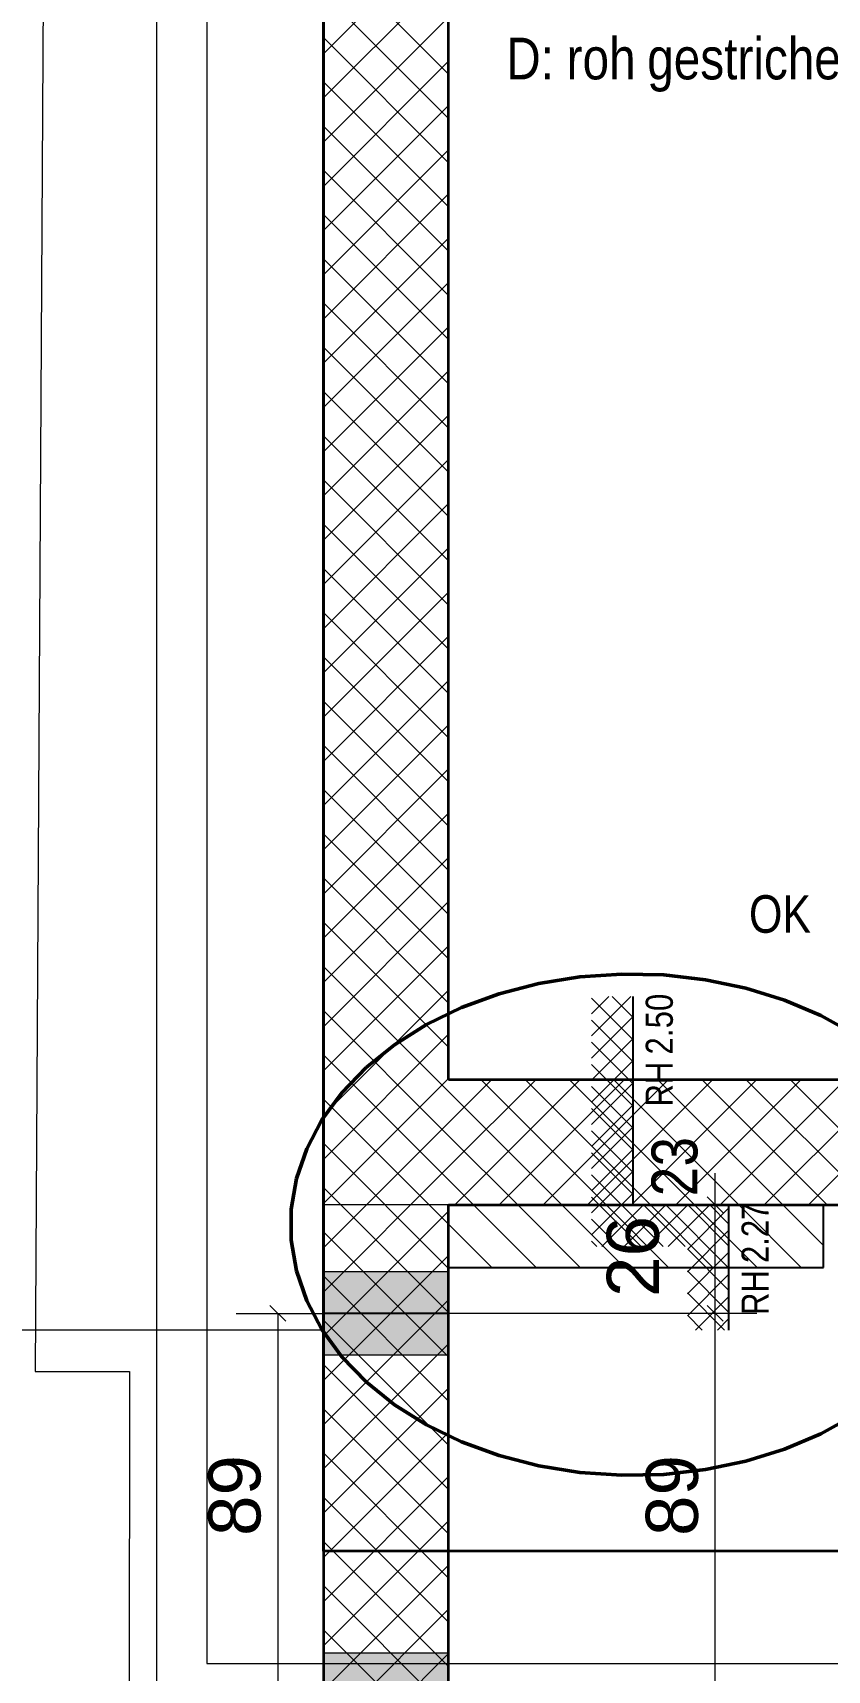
# Model space of a CAD drawing. Extents: x 885 to 2021, y 330 to 1122.
# Drawn here: x 1021.8 to 1060, y 552.3 to 630.8 of the extents above; entities that cross this region are included whole.
import ezdxf
from ezdxf.lldxf.tags import DXFTag

# ---------------------------------------------------------------- set-up
doc = ezdxf.new("R2010")
doc.units = 0
doc.layers.get('0').update_dxf_attribs({"lineweight": 18})
for name, color, linetype, lineweight in [('- Revision Neu', 7, 'Continuous', 25), ('000 Kataster Abbruch', 7, 'Continuous', 25), ('010 Aussenwände Bauteilschraffuren Neu', 7, 'Continuous', 25), ('010 Aussenwände Neu', 7, 'Continuous', 25), ('015 Innenwände Bauteilschraffuren Neu', 7, 'Continuous', 25), ('015 Innenwände Neu', 7, 'Continuous', 25), ('027 Oberhalb Neu', 7, 'Continuous', 25), ('030 Bodenaufbauten Neu', 7, 'Continuous', 25), ('035 Decken Neu', 7, 'Continuous', 25), ('080 Raum Innen Kontur Neu', 7, 'Continuous', 25), ('080 Raum Innen Text Neu', 7, 'Continuous', 25), ('160 Beschriftungen Ausführung Neu', 7, 'Continuous', 25)]:
    doc.layers.add(name, color=color, linetype=linetype, lineweight=lineweight)
for name, color, linetype, lineweight, true_color in [('A_Durchbruchbeschriftung', 7, 'Continuous', 18, 0x008080), ('A_Mass_Aussparungen', 7, 'Continuous', 18, 0x0080ff), ('A_Wanddurchbruch', 7, 'Continuous', 18, 0x008080)]:
    doc.layers.add(name, color=color, linetype=linetype, lineweight=lineweight, true_color=true_color)
doc.styles.get("Standard").update_dxf_attribs({"font": 'arial.ttf'})
tags = doc.linetypes.add('Blase - eng', pattern='A,0,[2,5773_032 -1.UG1.shx,S=0.003987,R=0,X=-6.43284e-05,Y=0.012246],-0.5,0', length=0.5).pattern_tags.tags
tags[14:15] = [DXFTag(74, 4), DXFTag(75, 0), DXFTag(340, '0'), DXFTag(46, 1.0), DXFTag(50, 0.0), DXFTag(44, 0.0), DXFTag(45, 0.0)]
tags[12:13] = [DXFTag(74, 4), DXFTag(75, 0), DXFTag(340, '0'), DXFTag(46, 1.0), DXFTag(50, 0.0), DXFTag(44, 0.0), DXFTag(45, 0.0)]
tags = doc.linetypes.add('Strich 2_1mm', pattern=[0.003, 0.002, -0.001]).pattern_tags.tags
tags[6:7] = [DXFTag(74, 4), DXFTag(75, 0), DXFTag(340, '0'), DXFTag(46, 1.0), DXFTag(50, 0.0), DXFTag(44, 0.0), DXFTag(45, 0.0)]
tags[4:5] = [DXFTag(74, 4), DXFTag(75, 0), DXFTag(340, '0'), DXFTag(46, 1.0), DXFTag(50, 0.0), DXFTag(44, 0.0), DXFTag(45, 0.0)]
tags = doc.linetypes.add('Strichpunkt 3_1_1mm Achsen', pattern=[0.005, 0.003, -0.001, 0, -0.001]).pattern_tags.tags
tags[10:11] = [DXFTag(74, 4), DXFTag(75, 0), DXFTag(340, '0'), DXFTag(46, 1.0), DXFTag(50, 0.0), DXFTag(44, 0.0), DXFTag(45, 0.0)]
tags[8:9] = [DXFTag(74, 4), DXFTag(75, 0), DXFTag(340, '0'), DXFTag(46, 1.0), DXFTag(50, 0.0), DXFTag(44, 0.0), DXFTag(45, 0.0)]
tags[6:7] = [DXFTag(74, 4), DXFTag(75, 0), DXFTag(340, '0'), DXFTag(46, 1.0), DXFTag(50, 0.0), DXFTag(44, 0.0), DXFTag(45, 0.0)]
tags[4:5] = [DXFTag(74, 4), DXFTag(75, 0), DXFTag(340, '0'), DXFTag(46, 1.0), DXFTag(50, 0.0), DXFTag(44, 0.0), DXFTag(45, 0.0)]
tags = doc.linetypes.add('STRICHPUNKT2', pattern=[12.7, 6.35, -3.175, 0, -3.175]).pattern_tags.tags
tags[10:11] = [DXFTag(74, 4), DXFTag(75, 0), DXFTag(340, '0'), DXFTag(46, 0.0), DXFTag(50, 0.0), DXFTag(44, 0.0), DXFTag(45, 0.0)]
tags[8:9] = [DXFTag(74, 4), DXFTag(75, 0), DXFTag(340, '0'), DXFTag(46, 0.0), DXFTag(50, 0.0), DXFTag(44, 0.0), DXFTag(45, 0.0)]
tags[6:7] = [DXFTag(74, 4), DXFTag(75, 0), DXFTag(340, '0'), DXFTag(46, 0.0), DXFTag(50, 0.0), DXFTag(44, 0.0), DXFTag(45, 0.0)]
tags[4:5] = [DXFTag(74, 4), DXFTag(75, 0), DXFTag(340, '0'), DXFTag(46, 0.0), DXFTag(50, 0.0), DXFTag(44, 0.0), DXFTag(45, 0.0)]
tags = doc.linetypes.add('Unsichtbare Linie', pattern='A,0,[1,5773_032 -1.UG1.shx,S=10,R=0,X=0,Y=0],-10,0', length=10).pattern_tags.tags
tags[14:15] = [DXFTag(74, 4), DXFTag(75, 0), DXFTag(340, '0'), DXFTag(46, 1.0), DXFTag(50, 0.0), DXFTag(44, 0.0), DXFTag(45, 0.0)]
tags[12:13] = [DXFTag(74, 4), DXFTag(75, 0), DXFTag(340, '0'), DXFTag(46, 1.0), DXFTag(50, 0.0), DXFTag(44, 0.0), DXFTag(45, 0.0)]

# ---------------------------------------------------------------- blocks, each defined once
blk = doc.blocks.new('Referenz-A0T8DHYUAL', base_point=(896.585, 372.187))
at = {"layer": '- Revision Neu', "color": 0, "linetype": 'Blase - eng', "lineweight": 50, "ltscale": 0.125}
for p, q in [((1046.107, 585.224), (1044.203, 584.732)), ((1048.08, 585.541), (1046.107, 585.224)), ((1050.09, 585.678), (1048.08, 585.541)), ((1052.109, 585.632), (1050.09, 585.678)), ((1054.104, 585.405), (1052.109, 585.632)), ((1056.046, 585), (1054.104, 585.405)), ((1044.203, 584.732), (1042.395, 584.072)), ((1057.906, 584.422), (1056.046, 585)), ((1059.654, 583.682), (1057.906, 584.422)), ((1042.395, 584.072), (1040.712, 583.254)), ((1061.266, 582.789), (1059.654, 583.682)), ((1040.712, 583.254), (1039.178, 582.29)), ((1039.178, 582.29), (1037.818, 581.196)), ((1037.818, 581.196), (1036.651, 579.987)), ((1036.651, 579.987), (1035.696, 578.683)), ((1035.696, 578.683), (1034.967, 577.302)), ((1034.967, 577.302), (1034.474, 575.866)), ((1034.474, 575.866), (1034.226, 574.396)), ((1034.226, 574.396), (1034.226, 572.915)), ((1034.226, 572.915), (1034.474, 571.446)), ((1034.474, 571.446), (1034.967, 570.01)), ((1034.967, 570.01), (1035.696, 568.629)), ((1035.696, 568.629), (1036.651, 567.324)), ((1036.651, 567.324), (1037.818, 566.115)), ((1037.818, 566.115), (1039.178, 565.021)), ((1039.178, 565.021), (1040.712, 564.058)), ((1040.712, 564.058), (1042.395, 563.24)), ((1059.654, 563.63), (1061.266, 564.522)), ((1042.395, 563.24), (1044.203, 562.58)), ((1057.906, 562.889), (1059.654, 563.63)), ((1044.203, 562.58), (1046.107, 562.087)), ((1056.046, 562.312), (1057.906, 562.889)), ((1046.107, 562.087), (1048.08, 561.771)), ((1048.08, 561.771), (1050.09, 561.634)), ((1050.09, 561.634), (1052.109, 561.68)), ((1052.109, 561.68), (1054.104, 561.907)), ((1054.104, 561.907), (1056.046, 562.312))]:
    blk.add_line(p, q, dxfattribs=at)
at = {"layer": '000 Kataster Abbruch', "color": 0, "linetype": 'Strich 2_1mm', "lineweight": 13, "ltscale": 0.002197}
for p, q in [((1023.165, 782.835), (1021.932, 566.61)), ((1021.932, 566.61), (1026.459, 566.616)), ((1026.459, 566.616), (1026.387, 518.909))]:
    blk.add_line(p, q, dxfattribs=at)
at = {"layer": '010 Aussenwände Bauteilschraffuren Neu', "color": 0, "linetype": 'Continuous', "lineweight": 0, "ltscale": 0.0169}
for p, q in [((1035.778, 629.82), (1041.778, 635.82)), ((1041.778, 628.834), (1035.778, 634.834)), ((1035.778, 627.699), (1041.778, 633.699)), ((1041.778, 626.713), (1035.778, 632.713)), ((1035.778, 625.577), (1041.778, 631.577)), ((1041.778, 624.592), (1035.778, 630.592)), ((1035.778, 623.456), (1041.778, 629.456)), ((1041.778, 622.47), (1035.778, 628.47)), ((1035.778, 621.335), (1041.778, 627.335)), ((1041.778, 620.349), (1035.778, 626.349)), ((1035.778, 619.213), (1041.778, 625.213)), ((1041.778, 618.228), (1035.778, 624.228)), ((1035.778, 617.092), (1041.778, 623.092)), ((1041.778, 616.106), (1035.778, 622.106)), ((1035.778, 614.971), (1041.778, 620.971)), ((1041.778, 613.985), (1035.778, 619.985)), ((1035.778, 612.85), (1041.778, 618.85)), ((1041.778, 611.864), (1035.778, 617.864)), ((1035.778, 610.728), (1041.778, 616.728)), ((1041.778, 609.742), (1035.778, 615.742)), ((1035.778, 608.607), (1041.778, 614.607)), ((1041.778, 607.621), (1035.778, 613.621)), ((1035.778, 606.486), (1041.778, 612.486)), ((1041.778, 605.5), (1035.778, 611.5)), ((1035.778, 604.364), (1041.778, 610.364)), ((1041.778, 603.378), (1035.778, 609.378)), ((1035.778, 602.243), (1041.778, 608.243)), ((1041.778, 601.257), (1035.778, 607.257)), ((1035.778, 600.122), (1041.778, 606.122)), ((1041.778, 599.136), (1035.778, 605.136)), ((1035.778, 598), (1041.778, 604)), ((1041.778, 597.014), (1035.778, 603.014)), ((1035.778, 595.879), (1041.778, 601.879)), ((1041.778, 594.893), (1035.778, 600.893)), ((1035.778, 593.758), (1041.778, 599.758)), ((1041.778, 592.772), (1035.778, 598.772)), ((1035.778, 591.636), (1041.778, 597.636)), ((1041.778, 590.65), (1035.778, 596.65)), ((1035.778, 589.515), (1041.778, 595.515)), ((1041.778, 588.529), (1035.778, 594.529)), ((1035.778, 587.394), (1041.778, 593.394)), ((1041.778, 586.408), (1035.778, 592.408)), ((1035.778, 585.272), (1041.778, 591.272)), ((1041.778, 584.286), (1035.778, 590.286)), ((1035.778, 583.151), (1041.778, 589.151)), ((1041.778, 582.165), (1035.778, 588.165)), ((1035.778, 581.03), (1041.778, 587.03)), ((1041.778, 580.044), (1035.778, 586.044)), ((1035.778, 578.908), (1041.778, 584.908)), ((1041.778, 577.922), (1035.778, 583.922)), ((1035.778, 576.787), (1041.778, 582.787)), ((1041.778, 575.801), (1035.778, 581.801)), ((1035.778, 574.666), (1041.778, 580.666)), ((1041.778, 573.68), (1035.778, 579.68)), ((1035.778, 572.544), (1041.778, 578.544)), ((1041.778, 571.559), (1035.778, 577.559)), ((1035.778, 570.423), (1041.778, 576.423)), ((1041.778, 569.437), (1035.778, 575.437)), ((1035.778, 568.302), (1041.778, 574.302)), ((1041.778, 567.316), (1035.778, 573.316)), ((1035.778, 566.18), (1041.778, 572.18)), ((1041.778, 565.195), (1035.778, 571.195)), ((1035.778, 564.059), (1041.778, 570.059)), ((1041.778, 563.073), (1035.778, 569.073)), ((1035.778, 561.938), (1041.778, 567.938)), ((1041.778, 560.952), (1035.778, 566.952)), ((1035.778, 559.817), (1041.778, 565.817)), ((1041.778, 558.831), (1035.778, 564.831)), ((1035.778, 557.695), (1041.778, 563.695)), ((1041.778, 556.709), (1035.778, 562.709)), ((1035.778, 555.574), (1041.778, 561.574)), ((1041.778, 554.588), (1035.778, 560.588)), ((1035.778, 553.453), (1041.778, 559.453)), ((1041.778, 552.467), (1035.778, 558.467)), ((1035.778, 551.331), (1041.778, 557.331)), ((1041.778, 550.345), (1035.778, 556.345)), ((1035.778, 549.21), (1041.778, 555.21)), ((1041.778, 548.224), (1035.778, 554.224)), ((1035.778, 547.089), (1041.778, 553.089))]:
    blk.add_line(p, q, dxfattribs=at)
at = {"layer": '010 Aussenwände Neu', "color": 0, "lineweight": 35}
for p, q in [((1035.778, 749.603), (1035.778, 476.603)), ((1041.778, 580.603), (1041.778, 743.603)), ((1041.778, 481.603), (1041.778, 574.603))]:
    blk.add_line(p, q, dxfattribs=at)
at = {"layer": '015 Innenwände Bauteilschraffuren Neu', "color": 0, "linetype": 'Continuous', "lineweight": 0, "ltscale": 0.0169}
for p, q in [((1041.778, 578.544), (1043.837, 580.603)), ((1041.778, 576.423), (1045.958, 580.603)), ((1042.079, 574.603), (1048.079, 580.603)), ((1049.341, 574.603), (1043.341, 580.603)), ((1044.201, 574.603), (1050.201, 580.603)), ((1051.462, 574.603), (1045.462, 580.603)), ((1046.322, 574.603), (1052.322, 580.603)), ((1053.583, 574.603), (1047.583, 580.603)), ((1048.443, 574.603), (1054.443, 580.603)), ((1055.705, 574.603), (1049.705, 580.603)), ((1050.565, 574.603), (1056.565, 580.603)), ((1057.826, 574.603), (1051.826, 580.603)), ((1052.686, 574.603), (1058.686, 580.603)), ((1059.947, 574.603), (1053.947, 580.603)), ((1054.807, 574.603), (1060.807, 580.603)), ((1062.069, 574.603), (1056.069, 580.603)), ((1056.929, 574.603), (1062.929, 580.603)), ((1064.19, 574.603), (1058.19, 580.603)), ((1059.05, 574.603), (1065.05, 580.603)), ((1047.219, 574.603), (1041.778, 580.044)), ((1045.098, 574.603), (1041.778, 577.922)), ((1042.977, 574.603), (1041.778, 575.801)), ((1042.977, 574.603), (1045.977, 571.603)), ((1045.098, 574.603), (1048.098, 571.603)), ((1047.219, 574.603), (1050.219, 571.603)), ((1049.341, 574.603), (1052.341, 571.603)), ((1051.462, 574.603), (1054.462, 571.603)), ((1053.583, 574.603), (1056.583, 571.603)), ((1055.705, 574.603), (1058.705, 571.603)), ((1057.826, 574.603), (1059.778, 572.65)), ((1041.778, 573.68), (1043.855, 571.603))]:
    blk.add_line(p, q, dxfattribs=at)
at = {"layer": '015 Innenwände Neu', "color": 0, "lineweight": 35}
for p, q in [((1083.378, 580.603), (1041.778, 580.603)), ((1041.778, 574.603), (1083.378, 574.603))]:
    blk.add_line(p, q, dxfattribs=at)
at = {"layer": '015 Innenwände Neu', "color": 0, "lineweight": -2}
for p, q in [((1059.778, 574.603), (1041.778, 574.603)), ((1041.778, 574.603), (1041.778, 571.603)), ((1059.778, 571.603), (1059.778, 574.603)), ((1041.778, 571.603), (1059.778, 571.603))]:
    blk.add_line(p, q, dxfattribs=at)
at = {"layer": '027 Oberhalb Neu', "color": 0, "linetype": 'Strichpunkt 3_1_1mm Achsen', "lineweight": 13, "ltscale": 0.0169}
for p, q in [((1030.178, 755.003), (1030.178, 552.603)), ((1030.178, 552.603), (1597.278, 552.603))]:
    blk.add_line(p, q, dxfattribs=at)
at = {"layer": '027 Oberhalb Neu', "color": 0, "linetype": 'Strichpunkt 3_1_1mm Achsen', "lineweight": 35, "ltscale": 0.1225}
for p, q in [((1035.778, 558.003), (1035.778, 749.603)), ((1599.54, 558.003), (1035.778, 558.003))]:
    blk.add_line(p, q, dxfattribs=at)
at = {"layer": '030 Bodenaufbauten Neu', "color": 0, "linetype": 'Continuous', "lineweight": 13, "ltscale": 0.0169}
for p, q in [((1041.778, 580.603), (1041.778, 743.603)), ((1083.378, 580.603), (1041.778, 580.603))]:
    blk.add_line(p, q, dxfattribs=at)
at = {"layer": '030 Bodenaufbauten Neu', "color": 0, "linetype": 'Unsichtbare Linie', "lineweight": 13, "ltscale": 0.002197}
for p, q in [((1041.778, 574.603), (1137.578, 574.603)), ((1041.778, 481.603), (1041.778, 574.603))]:
    blk.add_line(p, q, dxfattribs=at)
at = {"layer": '035 Decken Neu', "color": 0, "linetype": 'Strich 2_1mm', "lineweight": 13, "ltscale": 0.002197}
blk.add_line((1027.778, 468.603), (1027.778, 757.603), dxfattribs=at)
at = {"layer": '035 Decken Neu', "color": 0, "linetype": 'Unsichtbare Linie', "lineweight": 13, "ltscale": 0.002197}
blk.add_line((1027.778, 468.603), (1027.778, 757.603), dxfattribs=at)
blk.add_line((1027.778, 468.603), (1027.778, 757.603), dxfattribs=at)
at = {"layer": '035 Decken Neu', "color": 0, "linetype": 'Strichpunkt 3_1_1mm Achsen', "lineweight": 13, "ltscale": 0.002197}
for p, q in [((1035.778, 574.603), (1035.778, 476.603)), ((1527.878, 574.603), (1035.778, 574.603))]:
    blk.add_line(p, q, dxfattribs=at)
at = {"layer": '080 Raum Innen Kontur Neu', "color": 0, "linetype": 'Continuous', "lineweight": 13, "ltscale": 0.0169}
for p, q in [((1041.778, 670.603), (1041.778, 580.603)), ((1041.778, 580.603), (1080.178, 580.603)), ((1041.778, 574.603), (1041.778, 548.603)), ((1137.578, 574.603), (1041.778, 574.603))]:
    blk.add_line(p, q, dxfattribs=at)
at = {"layer": '160 Beschriftungen Ausführung Neu', "color": 0, "linetype": 'Continuous', "lineweight": 13, "ltscale": 0.0169}
for p, q in [((1050.531, 584.603), (1048.638, 582.709)), ((1049.471, 584.603), (1048.638, 583.77)), ((1048.638, 584.527), (1050.638, 582.527)), ((1049.623, 584.603), (1050.638, 583.588)), ((1050.638, 583.649), (1048.638, 581.649)), ((1048.638, 583.467), (1050.638, 581.467)), ((1050.638, 582.588), (1048.638, 580.588)), ((1048.638, 582.406), (1050.638, 580.406)), ((1050.638, 581.527), (1048.638, 579.527)), ((1048.638, 581.345), (1050.638, 579.345)), ((1050.638, 580.467), (1048.638, 578.467)), ((1048.638, 580.285), (1050.638, 578.285)), ((1050.638, 579.406), (1048.638, 577.406)), ((1048.638, 579.224), (1050.638, 577.224)), ((1050.638, 578.345), (1048.638, 576.345)), ((1048.638, 578.163), (1050.638, 576.163)), ((1050.638, 577.285), (1048.638, 575.285)), ((1048.638, 577.103), (1050.638, 575.103)), ((1050.638, 576.224), (1048.638, 574.224)), ((1048.638, 576.042), (1052.077, 572.603)), ((1050.638, 575.163), (1048.638, 573.163)), ((1048.638, 574.981), (1051.017, 572.603)), ((1051.138, 574.603), (1049.138, 572.603)), ((1052.199, 574.603), (1050.199, 572.603)), ((1051.138, 574.603), (1053.138, 572.603)), ((1053.259, 574.603), (1051.259, 572.603)), ((1052.199, 574.603), (1055.238, 571.563)), ((1054.32, 574.603), (1052.32, 572.603)), ((1055.238, 574.46), (1053.238, 572.46)), ((1053.259, 574.603), (1055.238, 572.624)), ((1054.32, 574.603), (1055.238, 573.685)), ((1048.638, 573.921), (1049.956, 572.603)), ((1055.238, 573.399), (1053.238, 571.399)), ((1048.638, 572.86), (1048.895, 572.603)), ((1053.238, 572.503), (1055.238, 570.503)), ((1055.238, 572.339), (1053.238, 570.339)), ((1053.238, 571.442), (1055.238, 569.442)), ((1055.238, 571.278), (1053.238, 569.278)), ((1053.238, 570.381), (1055.017, 568.603)), ((1055.238, 570.217), (1053.623, 568.603)), ((1053.238, 569.321), (1053.956, 568.603)), ((1055.238, 569.157), (1054.684, 568.603))]:
    blk.add_line(p, q, dxfattribs=at)
at = {"layer": '160 Beschriftungen Ausführung Neu', "color": 0, "linetype": 'Continuous', "lineweight": -2, "ltscale": 0.0625}
for p, q in [((1050.638, 574.603), (1050.638, 584.603)), ((1055.238, 574.603), (1050.638, 574.603)), ((1055.238, 568.603), (1055.238, 574.603))]:
    blk.add_line(p, q, dxfattribs=at)
at = {"layer": '080 Raum Innen Text Neu', "color": 0, "linetype": 'Continuous', "lineweight": 13, "ltscale": 0.002197, "char_height": 2, "attachment_point": 1}
for s, insert in [('{\\fArial Narrow;roh}', (1047.444, 630.59)), ('{\\fArial Narrow;gestrichen}', (1051.312, 630.59)), ('{\\fArial Narrow;D:}', (1044.545, 630.59))]:
    blk.add_mtext(s, dxfattribs=dict(at, insert=insert))
at = {"layer": '160 Beschriftungen Ausführung Neu', "color": 0, "linetype": 'Continuous', "lineweight": 13, "ltscale": 0.0169, "insert": (1056.197, 589.458), "char_height": 1.8, "attachment_point": 1}
blk.add_mtext('{\\fArial Narrow;OK}', dxfattribs=at)
at = {"layer": '160 Beschriftungen Ausführung Neu', "color": 0, "linetype": 'Continuous', "lineweight": 13, "ltscale": 0.0169, "attachment_point": 1, "rotation": 90}
for s, insert, char_height in [('{\\fArial Narrow;50}', (1051.241, 583.076), 1.3), ('{\\fArial Narrow;2.}', (1051.241, 581.816), 1.3), ('{\\fArial Narrow;RH}', (1051.241, 579.326), 1.3), ('{\\fArial Narrow;3}', (1051.52, 576.454), 2.2), ('{\\fArial Narrow;2}', (1051.52, 575.025), 2.2), ('{\\fArial Narrow;27}', (1055.841, 573.058), 1.3), ('{\\fArial Narrow;2.}', (1055.841, 571.816), 1.3), ('{\\fArial Narrow;RH}', (1055.841, 569.326), 1.3)]:
    blk.add_mtext(s, dxfattribs=dict(at, insert=insert, char_height=char_height))
blk = doc.blocks.new('Wanddurchbruch-A0T8DI08AL', base_point=(1035.778, 567.403))
at = {"color": 0, "linetype": 'ByBlock', "lineweight": -2, "ltscale": 0.18}
for p, q in [((1035.778, 571.403), (1041.778, 571.403)), ((1035.778, 567.403), (1035.778, 571.403)), ((1041.778, 571.403), (1041.778, 567.403)), ((1041.778, 567.403), (1035.778, 567.403))]:
    blk.add_line(p, q, dxfattribs=at)
at = {"color": 0, "linetype": 'STRICHPUNKT2', "lineweight": 25, "ltscale": 0.25}
blk.add_line((1041.778, 569.403), (1035.778, 569.403), dxfattribs=at)
at = {"color": 30, "linetype": 'ByBlock', "lineweight": -2, "ltscale": 0.18, "true_color": 0xe18000}
blk.add_solid([(1041.778, 571.403), (1035.778, 571.403), (1041.778, 567.403), (1035.778, 567.403)], dxfattribs=at)
blk = doc.blocks.new('Durchbruch beschriften-A0T8DI0AAL', base_point=(959.018, 562.984))
at = {"color": 0, "linetype": 'ByBlock', "lineweight": -2, "ltscale": 0.18}
for p, q in [((959.018, 562.984), (959.018, 574.234)), ((959.018, 574.234), (1016.047, 574.234)), ((964.14, 562.984), (964.14, 574.234)), ((1016.047, 574.234), (1016.047, 562.984)), ((1016.047, 568.609), (1035.778, 568.609)), ((1016.047, 562.984), (959.018, 562.984))]:
    blk.add_line(p, q, dxfattribs=at)
at = {"color": 0, "linetype": 'ByBlock', "lineweight": -2, "ltscale": 0.18, "char_height": 2.5, "attachment_point": 1}
for s, insert in [('{\\fArial; WKB Ø 20 }', (964.14, 573.609)), ('{\\fArial; Achse= -1.08 /  -19cm ab UKRD }', (964.14, 569.859)), ('{\\fArial; Achse= 409.34 m.ü.M. }', (964.14, 566.109))]:
    blk.add_mtext(s, dxfattribs=dict(at, insert=insert))
at = {"color": 40, "linetype": 'ByBlock', "lineweight": -2, "ltscale": 0.18, "true_color": 0xffbf00, "insert": (960.182, 570.109), "char_height": 3, "attachment_point": 1}
blk.add_mtext('{\\fArial;E}', dxfattribs=at)
blk = doc.blocks.new('Maß-A0T8DI0CAL', base_point=(1030.245, 476.221))
at = {"color": 0, "linetype": 'ByBlock', "lineweight": -2, "ltscale": 0.18}
for p, q in [((1033.96, 569.021), (1033.197, 569.785)), ((1031.578, 569.403), (1035.778, 569.403)), ((1033.578, 569.403), (1033.578, 476.603))]:
    blk.add_line(p, q, dxfattribs=at)
at = {"color": 0, "linetype": 'ByBlock', "lineweight": -2, "ltscale": 0.18, "insert": (1030.245, 558.723), "char_height": 2.5, "attachment_point": 1, "rotation": 90}
blk.add_mtext('{\\fArial;89}', dxfattribs=at)
blk = doc.blocks.new('Wanddurchbruch-A0T8DI0EAL', base_point=(1035.778, 550.127))
at = {"color": 0, "linetype": 'ByBlock', "lineweight": -2, "ltscale": 0.18}
for p, q in [((1035.778, 553.127), (1041.778, 553.127)), ((1035.778, 550.127), (1035.778, 553.127)), ((1041.778, 553.127), (1041.778, 550.127)), ((1041.778, 550.127), (1035.778, 550.127))]:
    blk.add_line(p, q, dxfattribs=at)
at = {"color": 0, "linetype": 'STRICHPUNKT2', "lineweight": 25, "ltscale": 0.25}
blk.add_line((1041.778, 551.627), (1035.778, 551.627), dxfattribs=at)
at = {"color": 30, "linetype": 'ByBlock', "lineweight": -2, "ltscale": 0.18, "true_color": 0xe18000}
blk.add_solid([(1041.778, 553.127), (1035.778, 553.127), (1041.778, 550.127), (1035.778, 550.127)], dxfattribs=at)
blk = doc.blocks.new('Maß-A0T8DI0IAL', base_point=(1041.778, 481.221))
at = {"color": 0, "linetype": 'ByBlock', "lineweight": -2, "ltscale": 0.18}
for p, q in [((1054.578, 481.603), (1054.578, 576.13)), ((1054.197, 574.985), (1054.96, 574.221)), ((1056.578, 574.603), (1042.977, 574.603)), ((1054.197, 569.785), (1054.96, 569.021)), ((1056.578, 569.403), (1041.778, 569.403))]:
    blk.add_line(p, q, dxfattribs=at)
at = {"color": 0, "linetype": 'ByBlock', "lineweight": -2, "ltscale": 0.18, "char_height": 2.5, "attachment_point": 1, "rotation": 90}
for s, insert in [('{\\fArial;26}', (1049.37, 570.188)), ('{\\fArial;89}', (1051.245, 558.723))]:
    blk.add_mtext(s, dxfattribs=dict(at, insert=insert))

msp = doc.modelspace()

# ---------------------------------------------------------------- block references
at = {"color": 8, "lineweight": 25, "ltscale": 0.25, "true_color": 0x808080}
msp.add_blockref('Referenz-A0T8DHYUAL', (896.585, 372.187), dxfattribs=at)
at = {"layer": 'A_Durchbruchbeschriftung', "ltscale": 0.18}
msp.add_blockref('Durchbruch beschriften-A0T8DI0AAL', (959.018, 562.984), dxfattribs=at)
at = {"layer": 'A_Mass_Aussparungen', "ltscale": 0.18}
for name, p in [('Maß-A0T8DI0IAL', (1041.778, 481.221)), ('Maß-A0T8DI0CAL', (1030.245, 476.221))]:
    msp.add_blockref(name, p, dxfattribs=at)
at = {"layer": 'A_Wanddurchbruch', "ltscale": 0.18}
for name, p in [('Wanddurchbruch-A0T8DI08AL', (1035.778, 567.403)), ('Wanddurchbruch-A0T8DI0EAL', (1035.778, 550.127))]:
    msp.add_blockref(name, p, dxfattribs=at)

doc.saveas('drawing.dxf')
